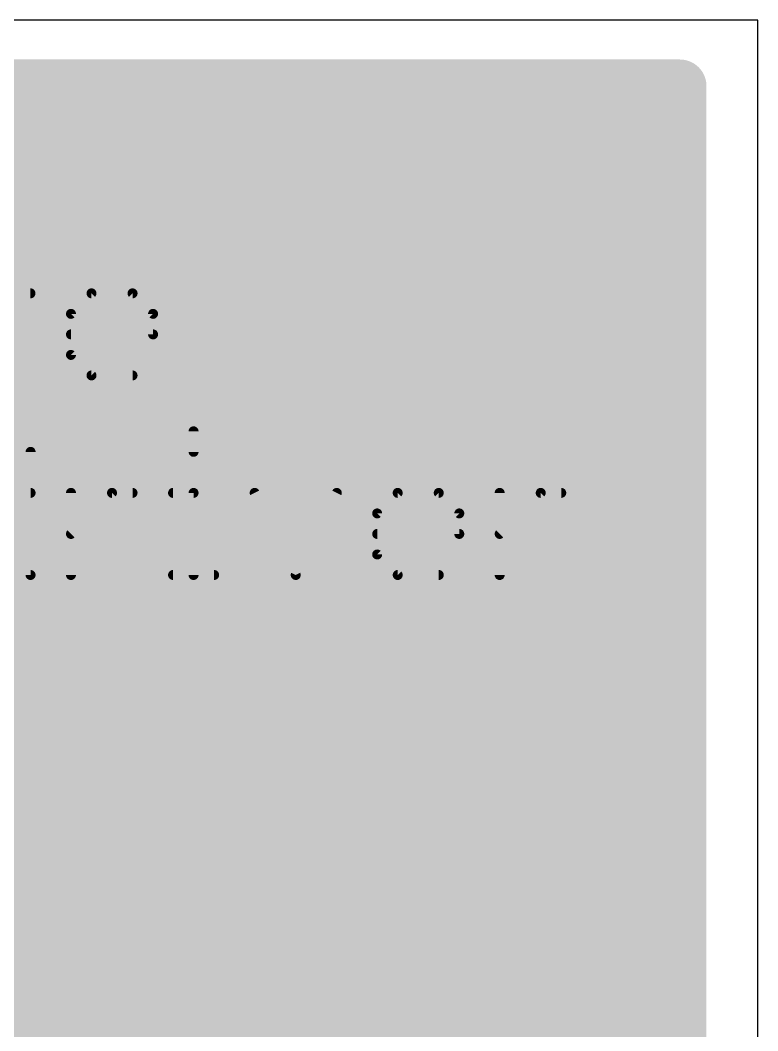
# Model space of a CAD drawing. Extents: x -4.6 to 54.3, y -4.7 to 51.3.
# Drawn here: x 46.4 to 52.03, y 43.55 to 51.27 of the extents above; entities that cross this region are included whole.
import ezdxf

# ---------------------------------------------------------------- set-up
doc = ezdxf.new("R2010")
doc.units = 0
for name, color, linetype in [('1', 22, 'CONTINUOUS'), ('16', 175, 'CONTINUOUS'), ('20', 7, 'CONTINUOUS')]:
    doc.layers.add(name, color=color, linetype=linetype)

msp = doc.modelspace()

# ---------------------------------------------------------------- linework, layer by layer
at = {"layer": '1'}
for points, const_width in [([(0.635, 50.7618), (51.435, 50.7618)], 0.4064), ([(51.435, 50.7618), (51.435, 0.635)], 0.4064), ([(39.8929, 50.3936), (51.435, 50.3936)], 0.4064), ([(42.2877, 49.9872), (51.435, 49.9872)], 0.4064), ([(42.4737, 49.5808), (51.435, 49.5808)], 0.4064), ([(46.6266, 49.5455), (46.1664, 49.5455)], 0.4064), ([(46.7079, 49.4642), (46.6266, 49.5455)], 0.4064), ([(46.7892, 49.5455), (46.7079, 49.4642)], 0.4064), ([(47.4062, 49.5455), (46.7892, 49.5455)], 0.4064), ([(47.563, 49.3887), (47.4062, 49.5455)], 0.4064), ([(47.7775, 49.1741), (47.563, 49.3887)], 0.4064), ([(47.7773, 49.1744), (51.435, 49.1744)], 0.4064), ([(47.7775, 48.7139), (47.7775, 49.1741)], 0.4064), ([(46.3181, 49.1792), (46.4749, 49.1792)], 0.0762), ([(46.7842, 49.0224), (46.9409, 49.1792)], 0.0762), ([(46.9409, 49.1792), (47.2545, 49.1792)], 0.0762), ([(47.2545, 49.1792), (47.4112, 49.0224)], 0.0762), ([(46.7842, 48.7089), (46.7842, 49.0224)], 0.0762), ([(47.4112, 49.0224), (47.4112, 48.8656)], 0.0762), ([(47.7775, 48.768), (51.435, 48.768)], 0.4064), ([(47.4112, 48.8656), (46.7842, 48.8656)], 0.0762), ([(47.6208, 48.5571), (47.7775, 48.7139)], 0.4064), ([(46.9409, 48.5521), (46.7842, 48.7089)], 0.0762), ([(47.6208, 48.4918), (47.6208, 48.5571)], 0.4064), ([(47.8723, 48.4918), (47.6208, 48.4918)], 0.4064), ([(48.0868, 48.2772), (47.8723, 48.4918)], 0.4064), ([(47.2545, 48.5521), (46.9409, 48.5521)], 0.0762), ([(48.0024, 48.3616), (51.435, 48.3616)], 0.4064), ([(48.0868, 48.0144), (48.0868, 48.2772)], 0.4064), ([(48.1593, 48.0506), (48.0868, 48.0144)], 0.4064), ([(48.4472, 47.9547), (48.1593, 48.0506)], 0.4064), ([(48.8426, 48.0506), (48.5547, 47.9547)], 0.4064), ([(49.0523, 47.9458), (48.8426, 48.0506)], 0.4064), ([(47.7205, 48.1255), (47.7205, 47.9687)], 0.0762), ([(49.128, 48.0215), (49.0523, 47.9458)], 0.4064), ([(49.745, 48.0215), (49.128, 48.0215)], 0.4064), ([(49.8259, 47.9406), (49.745, 48.0215)], 0.4064), ([(49.9068, 48.0215), (49.8259, 47.9406)], 0.4064), ([(50.2102, 48.0215), (49.9068, 48.0215)], 0.4064), ([(50.2153, 48.0164), (50.2102, 48.0215)], 0.4064), ([(50.2203, 48.0215), (50.2153, 48.0164)], 0.4064), ([(50.6805, 48.0215), (50.2203, 48.0215)], 0.4064), ([(50.8951, 47.8069), (50.6805, 48.0215)], 0.4064), ([(48.4457, 47.9552), (48.5563, 47.9552)], 0.4064), ([(48.501, 47.8472), (48.4472, 47.9547)], 0.4064), ([(48.5547, 47.9547), (48.501, 47.8472)], 0.4064), ([(49.0335, 47.9552), (49.0617, 47.9552)], 0.4064), ([(49.8113, 47.9552), (49.8405, 47.9552)], 0.4064), ([(50.7468, 47.9552), (51.435, 47.9552)], 0.4064), ([(46.4757, 47.9687), (46.4757, 47.0281)], 0.0762), ([(50.8951, 47.5034), (50.8951, 47.8069)], 0.4064), ([(50.6805, 47.2889), (50.8951, 47.5034)], 0.4064), ([(50.8951, 47.5488), (51.435, 47.5488)], 0.4064), ([(46.0054, 47.6552), (46.4757, 47.6552)], 0.0762), ([(46.7842, 47.0281), (46.7842, 47.6552)], 0.0762), ([(46.7842, 47.3416), (47.0977, 47.6552)], 0.0762), ([(47.0977, 47.6552), (47.2545, 47.6552)], 0.0762), ([(47.5638, 47.6552), (47.7205, 47.6552)], 0.0762), ([(47.7205, 47.6552), (47.7205, 47.0281)], 0.0762), ([(48.1875, 47.6552), (48.501, 47.0281)], 0.0762), ([(48.501, 47.0281), (48.8145, 47.6552)], 0.0762), ([(49.123, 47.4984), (49.2797, 47.6552)], 0.0762), ([(49.2797, 47.6552), (49.5933, 47.6552)], 0.0762), ([(49.5933, 47.6552), (49.75, 47.4984)], 0.0762), ([(50.0585, 47.0281), (50.0585, 47.6552)], 0.0762), ([(50.0585, 47.3416), (50.372, 47.6552)], 0.0762), ([(50.372, 47.6552), (50.5288, 47.6552)], 0.0762), ([(47.1505, 47.1899), (47.2494, 47.2889)], 0.4064), ([(47.3065, 47.2889), (47.1975, 47.1798)], 0.4064), ([(47.2494, 47.2889), (47.3065, 47.2889)], 0.4064), ([(49.123, 47.1849), (49.123, 47.4984)], 0.0762), ([(49.75, 47.4984), (49.75, 47.3416)], 0.0762), ([(50.4248, 47.1899), (50.5237, 47.2889)], 0.4064), ([(50.5237, 47.2889), (50.6805, 47.2889)], 0.4064), ([(47.1505, 46.8764), (47.1505, 47.1899)], 0.4064), ([(50.4248, 46.8764), (50.4248, 47.1899)], 0.4064), ([(47.1505, 47.1424), (47.1975, 47.1424)], 0.4064), ([(47.1975, 47.1798), (47.1975, 46.8764)], 0.4064), ([(49.75, 47.3416), (49.123, 47.3416)], 0.0762), ([(50.4248, 47.1424), (51.435, 47.1424)], 0.4064), ([(49.2797, 47.0281), (49.123, 47.1849)], 0.0762), ([(46.9359, 46.6618), (47.1505, 46.8764)], 0.4064), ([(47.1975, 46.8764), (47.412, 46.6618)], 0.4064), ([(48.8005, 46.7683), (48.8403, 46.8876)], 0.4064), ([(48.8403, 46.8876), (48.8609, 46.9289)], 0.4064), ([(48.8609, 46.9289), (48.9712, 46.8186)], 0.4064), ([(50.2102, 46.6618), (50.4248, 46.8764)], 0.4064), ([(46.4757, 47.0281), (46.0054, 47.0281)], 0.0762), ([(47.5638, 47.0281), (47.8773, 47.0281)], 0.0762), ([(48.029, 46.6618), (48.185, 46.8178)], 0.4064), ([(48.185, 46.8178), (48.2015, 46.7683)], 0.4064), ([(48.9712, 46.8186), (49.128, 46.6618)], 0.4064), ([(49.5933, 47.0281), (49.2797, 47.0281)], 0.0762), ([(47.0101, 46.736), (47.3378, 46.736)], 0.4064), ([(48.1032, 46.736), (48.2375, 46.736)], 0.4064), ([(48.2015, 46.7683), (48.228, 46.7551)], 0.4064), ([(48.228, 46.7551), (48.2412, 46.7286)], 0.4064), ([(48.2412, 46.7286), (48.3605, 46.6888)], 0.4064), ([(48.6415, 46.6888), (48.7608, 46.7286)], 0.4064), ([(48.7608, 46.7286), (48.774, 46.7551)], 0.4064), ([(48.7645, 46.736), (49.0538, 46.736)], 0.4064), ([(48.774, 46.7551), (48.8005, 46.7683)], 0.4064), ([(49.745, 46.6618), (49.8259, 46.7427)], 0.4064), ([(49.8192, 46.736), (49.8326, 46.736)], 0.4064), ([(49.8259, 46.7427), (49.9068, 46.6618)], 0.4064), ([(50.2844, 46.736), (51.435, 46.736)], 0.4064), ([(45.8537, 46.6618), (46.6275, 46.6618)], 0.4064), ([(46.6275, 46.6618), (46.63, 46.6643)], 0.4064), ([(46.63, 46.6643), (46.6324, 46.6618)], 0.4064), ([(46.6324, 46.6618), (46.9359, 46.6618)], 0.4064), ([(47.412, 46.6618), (48.029, 46.6618)], 0.4064), ([(48.3605, 46.6888), (48.4729, 46.6326)], 0.4064), ([(48.5291, 46.6326), (48.6415, 46.6888)], 0.4064), ([(49.128, 46.6618), (49.745, 46.6618)], 0.4064), ([(49.9068, 46.6618), (50.2102, 46.6618)], 0.4064), ([(48.4729, 46.6326), (48.501, 46.642)], 0.4064), ([(48.501, 46.642), (48.5291, 46.6326)], 0.4064), ([(40.5364, 46.3296), (51.435, 46.3296)], 0.4064), ([(40.5364, 45.9232), (51.435, 45.9232)], 0.4064), ([(40.5364, 45.5168), (51.435, 45.5168)], 0.4064), ([(40.5364, 45.1104), (51.435, 45.1104)], 0.4064), ([(40.5364, 44.704), (51.435, 44.704)], 0.4064), ([(40.5364, 44.2976), (51.435, 44.2976)], 0.4064), ([(40.5364, 43.8912), (51.435, 43.8912)], 0.4064), ([(40.5364, 43.4848), (51.435, 43.4848)], 0.4064)]:
    msp.add_lwpolyline(points, dxfattribs=dict(at, const_width=const_width))
for points, const_width in [([(51.5366, 50.7618, 1), (51.3334, 50.7618)], 0.2032), ([(51.435, 50.6602, 1), (51.435, 50.8634)], 0.2032), ([(51.435, 50.292, 1), (51.435, 50.4952)], 0.2032), ([(51.435, 49.8856, 1), (51.435, 50.0888)], 0.2032), ([(51.435, 49.4792, 1), (51.435, 49.6824)], 0.2032), ([(46.6984, 49.6173, 1), (46.5548, 49.4736)], 0.2032), ([(46.6266, 49.4439, 1), (46.6266, 49.6471)], 0.2032), ([(46.7892, 49.6471, 1), (46.7892, 49.4439)], 0.2032), ([(46.8611, 49.4736, 1), (46.7174, 49.6173)], 0.2032), ([(47.478, 49.6173, 1), (47.3344, 49.4736)], 0.2032), ([(47.4062, 49.4439, 1), (47.4062, 49.6471)], 0.2032), ([(46.6361, 49.536, 1), (46.7798, 49.3923)], 0.2032), ([(46.6361, 49.3923, 1), (46.7797, 49.536)], 0.2032), ([(47.6348, 49.4605, 1), (47.4911, 49.3169)], 0.2032), ([(47.4911, 49.3169, 1), (47.6348, 49.4605)], 0.2032), ([(47.7773, 49.276, 1), (47.7773, 49.0728)], 0.2032), ([(47.8791, 49.1741, 1), (47.6759, 49.1741)], 0.2032), ([(47.7057, 49.1023, 1), (47.8494, 49.246)], 0.2032), ([(51.435, 49.0728, 1), (51.435, 49.276)], 0.2032), ([(46.4749, 49.1601, 1), (46.4749, 49.1982)], 0.0381), ([(46.9409, 49.1982, 1), (46.9409, 49.1601)], 0.0381), ([(46.9544, 49.1657, 1), (46.9275, 49.1926)], 0.0381), ([(47.2679, 49.1926, 1), (47.241, 49.1657)], 0.0381), ([(47.2545, 49.1601, 1), (47.2545, 49.1982)], 0.0381), ([(46.8032, 49.0224, 1), (46.7651, 49.0224)], 0.0381), ([(46.7707, 49.0359, 1), (46.7976, 49.0089)], 0.0381), ([(47.4303, 49.0224, 1), (47.3922, 49.0224)], 0.0381), ([(47.3978, 49.0089, 1), (47.4247, 49.0359)], 0.0381), ([(47.7775, 48.8696, 1), (47.7775, 48.6664)], 0.2032), ([(51.435, 48.6664, 1), (51.435, 48.8696)], 0.2032), ([(46.7842, 48.8847, 1), (46.7842, 48.8466)], 0.0381), ([(47.3922, 48.8656, 1), (47.4303, 48.8656)], 0.0381), ([(47.4112, 48.8466, 1), (47.4112, 48.8847)], 0.0381), ([(47.8494, 48.6421, 1), (47.7057, 48.7857)], 0.2032), ([(47.6759, 48.7139, 1), (47.8791, 48.7139)], 0.2032), ([(46.7651, 48.7089, 1), (46.8032, 48.7089)], 0.0381), ([(46.7976, 48.7223, 1), (46.7707, 48.6954)], 0.0381), ([(47.5489, 48.629, 1), (47.6926, 48.4853)], 0.2032), ([(47.7224, 48.5571, 1), (47.5192, 48.5571)], 0.2032), ([(47.6208, 48.5934, 1), (47.6208, 48.3902)], 0.2032), ([(47.9441, 48.5636, 1), (47.8004, 48.4199)], 0.2032), ([(47.8723, 48.3902, 1), (47.8723, 48.5934)], 0.2032), ([(46.9409, 48.5712, 1), (46.9409, 48.5331)], 0.0381), ([(46.9275, 48.5386, 1), (46.9544, 48.5656)], 0.0381), ([(47.2545, 48.5331, 1), (47.2545, 48.5712)], 0.0381), ([(47.5192, 48.4918, 1), (47.7224, 48.4918)], 0.2032), ([(48.0024, 48.4632, 1), (48.0024, 48.26)], 0.2032), ([(51.435, 48.26, 1), (51.435, 48.4632)], 0.2032), ([(48.1884, 48.2772, 1), (47.9852, 48.2772)], 0.2032), ([(48.015, 48.2054, 1), (48.1587, 48.349)], 0.2032), ([(48.1915, 48.147, 1), (48.1272, 47.9543)], 0.2032), ([(48.2048, 47.9598, 1), (48.1139, 48.1415)], 0.2032), ([(48.8881, 48.1415, 1), (48.7972, 47.9598)], 0.2032), ([(48.8748, 47.9543, 1), (48.8105, 48.147)], 0.2032), ([(47.7396, 48.1255, 1), (47.7015, 48.1255)], 0.0381), ([(48.0414, 48.1053, 1), (48.1323, 47.9235)], 0.2032), ([(49.128, 48.1231, 1), (49.128, 47.9199)], 0.2032), ([(49.1998, 47.9496, 1), (49.0562, 48.0933)], 0.2032), ([(49.8168, 48.0933, 1), (49.6732, 47.9496)], 0.2032), ([(49.745, 47.9199, 1), (49.745, 48.1231)], 0.2032), ([(49.9068, 48.1231, 1), (49.9068, 47.9199)], 0.2032), ([(49.9786, 47.9496, 1), (49.8349, 48.0933)], 0.2032), ([(50.2821, 48.0933, 1), (50.1383, 47.9496)], 0.2032), ([(50.1434, 48.0882, 1), (50.2871, 47.9446)], 0.2032), ([(50.2203, 48.1231, 1), (50.2203, 47.9199)], 0.2032), ([(50.1434, 47.9446, 1), (50.2871, 48.0882)], 0.2032), ([(50.2922, 47.9496, 1), (50.1484, 48.0933)], 0.2032), ([(50.2102, 47.9199, 1), (50.2102, 48.1231)], 0.2032), ([(50.7524, 48.0933, 1), (50.6087, 47.9496)], 0.2032), ([(50.6805, 47.9199, 1), (50.6805, 48.1231)], 0.2032), ([(47.9852, 48.0144, 1), (48.1884, 48.0144)], 0.2032), ([(48.4457, 48.0568, 1), (48.4457, 47.8536)], 0.2032), ([(48.5381, 48.0001, 1), (48.3563, 47.9093)], 0.2032), ([(48.4151, 47.8583, 1), (48.4794, 48.0511)], 0.2032), ([(48.5226, 48.0511, 1), (48.5869, 47.8583)], 0.2032), ([(48.6456, 47.9093, 1), (48.4639, 48.0001)], 0.2032), ([(48.5563, 47.8536, 1), (48.5563, 48.0568)], 0.2032), ([(49.0335, 48.0568, 1), (49.0335, 47.8536)], 0.2032), ([(48.9805, 48.0176, 1), (49.1242, 47.874)], 0.2032), ([(49.0069, 47.8549, 1), (49.0978, 48.0367)], 0.2032), ([(49.0617, 47.8536, 1), (49.0617, 48.0568)], 0.2032), ([(49.8113, 48.0568, 1), (49.8113, 47.8536)], 0.2032), ([(49.754, 48.0124, 1), (49.8977, 47.8687)], 0.2032), ([(49.754, 47.8687, 1), (49.8977, 48.0124)], 0.2032), ([(49.8405, 47.8536, 1), (49.8405, 48.0568)], 0.2032), ([(50.7468, 48.0568, 1), (50.7468, 47.8536)], 0.2032), ([(51.435, 47.8536, 1), (51.435, 48.0568)], 0.2032), ([(46.4948, 47.9687, 1), (46.4567, 47.9687)], 0.0381), ([(50.9967, 47.8069, 1), (50.7935, 47.8069)], 0.2032), ([(47.7015, 47.9687, 1), (47.7396, 47.9687)], 0.0381), ([(48.4101, 47.8926, 1), (48.5919, 47.8017)], 0.2032), ([(48.4101, 47.8017, 1), (48.5919, 47.8926)], 0.2032), ([(50.8232, 47.7351, 1), (50.9669, 47.8787)], 0.2032), ([(50.8951, 47.6504, 1), (50.8951, 47.4472)], 0.2032), ([(50.9669, 47.4316, 1), (50.8232, 47.5753)], 0.2032), ([(51.435, 47.4472, 1), (51.435, 47.6504)], 0.2032), ([(46.4757, 47.6361, 1), (46.4757, 47.6742)], 0.0381), ([(46.8032, 47.6552, 1), (46.7651, 47.6552)], 0.0381), ([(47.0977, 47.6742, 1), (47.0977, 47.6361)], 0.0381), ([(47.1112, 47.6417, 1), (47.0842, 47.6686)], 0.0381), ([(47.2545, 47.6361, 1), (47.2545, 47.6742)], 0.0381), ([(47.5638, 47.6742, 1), (47.5638, 47.6361)], 0.0381), ([(47.7396, 47.6552, 1), (47.7015, 47.6552)], 0.0381), ([(47.7205, 47.6361, 1), (47.7205, 47.6742)], 0.0381), ([(48.2045, 47.6637, 1), (48.1704, 47.6466)], 0.0381), ([(48.8316, 47.6466, 1), (48.7975, 47.6637)], 0.0381), ([(49.2797, 47.6742, 1), (49.2797, 47.6361)], 0.0381), ([(49.2932, 47.6417, 1), (49.2663, 47.6686)], 0.0381), ([(49.6067, 47.6686, 1), (49.5798, 47.6417)], 0.0381), ([(49.5933, 47.6361, 1), (49.5933, 47.6742)], 0.0381), ([(50.0775, 47.6552, 1), (50.0394, 47.6552)], 0.0381), ([(50.372, 47.6742, 1), (50.372, 47.6361)], 0.0381), ([(50.3855, 47.6417, 1), (50.3586, 47.6686)], 0.0381), ([(50.5288, 47.6361, 1), (50.5288, 47.6742)], 0.0381), ([(50.7935, 47.5034, 1), (50.9967, 47.5034)], 0.2032), ([(47.2494, 47.3905, 1), (47.2494, 47.1873)], 0.2032), ([(47.3213, 47.217, 1), (47.1776, 47.3607)], 0.2032), ([(47.3784, 47.217, 1), (47.2347, 47.3607)], 0.2032), ([(47.3065, 47.1873, 1), (47.3065, 47.3905)], 0.2032), ([(49.1095, 47.5119, 1), (49.1364, 47.4849)], 0.0381), ([(49.142, 47.4984, 1), (49.1039, 47.4984)], 0.0381), ([(49.7691, 47.4984, 1), (49.731, 47.4984)], 0.0381), ([(49.7366, 47.4849, 1), (49.7635, 47.5119)], 0.0381), ([(50.5237, 47.3905, 1), (50.5237, 47.1873)], 0.2032), ([(50.5956, 47.217, 1), (50.4519, 47.3607)], 0.2032), ([(50.6805, 47.1873, 1), (50.6805, 47.3905)], 0.2032), ([(47.2521, 47.1899, 1), (47.0489, 47.1899)], 0.2032), ([(50.5264, 47.1899, 1), (50.3232, 47.1899)], 0.2032), ([(50.6087, 47.3607, 1), (50.7524, 47.217)], 0.2032), ([(46.7707, 47.3551, 1), (46.7976, 47.3282)], 0.0381), ([(47.0786, 47.2617, 1), (47.2223, 47.1181)], 0.2032), ([(47.1505, 47.244, 1), (47.1505, 47.0408)], 0.2032), ([(47.1256, 47.2517, 1), (47.2693, 47.108)], 0.2032), ([(47.2991, 47.1798, 1), (47.0959, 47.1798)], 0.2032), ([(47.1975, 47.0408, 1), (47.1975, 47.244)], 0.2032), ([(49.123, 47.3607, 1), (49.123, 47.3226)], 0.0381), ([(49.731, 47.3416, 1), (49.7691, 47.3416)], 0.0381), ([(49.75, 47.3226, 1), (49.75, 47.3607)], 0.0381), ([(50.045, 47.3551, 1), (50.072, 47.3282)], 0.0381), ([(50.3529, 47.2617, 1), (50.4966, 47.1181)], 0.2032), ([(50.4248, 47.244, 1), (50.4248, 47.0408)], 0.2032), ([(51.435, 47.0408, 1), (51.435, 47.244)], 0.2032), ([(49.1364, 47.1983, 1), (49.1095, 47.1714)], 0.0381), ([(49.1039, 47.1849, 1), (49.142, 47.1849)], 0.0381), ([(47.2223, 46.8045, 1), (47.0786, 46.9482)], 0.2032), ([(47.2693, 46.9482, 1), (47.1256, 46.8045)], 0.2032), ([(48.9366, 46.8554, 1), (48.7439, 46.9197)], 0.2032), ([(48.9328, 47.0007, 1), (48.7891, 46.8571)], 0.2032), ([(48.9518, 46.8835, 1), (48.77, 46.9743)], 0.2032), ([(50.4966, 46.8045, 1), (50.3529, 46.9482)], 0.2032), ([(46.4567, 47.0281, 1), (46.4948, 47.0281)], 0.0381), ([(46.4757, 47.0091, 1), (46.4757, 47.0472)], 0.0381), ([(46.7651, 47.0281, 1), (46.8032, 47.0281)], 0.0381), ([(47.5638, 47.0472, 1), (47.5638, 47.0091)], 0.0381), ([(47.7015, 47.0281, 1), (47.7396, 47.0281)], 0.0381), ([(47.8773, 47.0091, 1), (47.8773, 47.0472)], 0.0381), ([(48.2814, 46.8499, 1), (48.0886, 46.7856)], 0.2032), ([(48.2568, 46.7459, 1), (48.1131, 46.8896)], 0.2032), ([(48.4839, 47.0366, 1), (48.518, 47.0196)], 0.0381), ([(48.4839, 47.0196, 1), (48.518, 47.0366)], 0.0381), ([(48.7494, 46.933, 1), (48.9311, 46.8421)], 0.2032), ([(49.0431, 46.8904, 1), (48.8994, 46.7467)], 0.2032), ([(49.2797, 47.0472, 1), (49.2797, 47.0091)], 0.0381), ([(49.2663, 47.0146, 1), (49.2932, 47.0416)], 0.0381), ([(49.5933, 47.0091, 1), (49.5933, 47.0472)], 0.0381), ([(50.0394, 47.0281, 1), (50.0775, 47.0281)], 0.0381), ([(47.0101, 46.8376, 1), (47.0101, 46.6344)], 0.2032), ([(47.0489, 46.8764, 1), (47.2521, 46.8764)], 0.2032), ([(47.0959, 46.8764, 1), (47.2991, 46.8764)], 0.2032), ([(47.3378, 46.6344, 1), (47.3378, 46.8376)], 0.2032), ([(48.1032, 46.8376, 1), (48.1032, 46.6344)], 0.2032), ([(48.2469, 46.8592, 1), (48.156, 46.6774)], 0.2032), ([(48.3188, 46.8005, 1), (48.1371, 46.7096)], 0.2032), ([(48.2733, 46.825, 1), (48.2091, 46.6322)], 0.2032), ([(48.1825, 46.6642, 1), (48.2734, 46.846)], 0.2032), ([(48.2375, 46.6344, 1), (48.2375, 46.8376)], 0.2032), ([(48.7645, 46.8376, 1), (48.7645, 46.6344)], 0.2032), ([(48.7286, 46.846, 1), (48.8194, 46.6642)], 0.2032), ([(48.8649, 46.7096, 1), (48.6831, 46.8005)], 0.2032), ([(48.7929, 46.6322, 1), (48.7286, 46.825)], 0.2032), ([(48.8459, 46.6774, 1), (48.7551, 46.8592)], 0.2032), ([(48.8994, 46.7467, 1), (49.0431, 46.8904)], 0.2032), ([(49.0538, 46.6344, 1), (49.0538, 46.8376)], 0.2032), ([(49.8192, 46.8376, 1), (49.8192, 46.6344)], 0.2032), ([(49.8977, 46.8145, 1), (49.754, 46.6708)], 0.2032), ([(49.8977, 46.6708, 1), (49.754, 46.8145)], 0.2032), ([(49.8326, 46.6344, 1), (49.8326, 46.8376)], 0.2032), ([(50.2844, 46.8376, 1), (50.2844, 46.6344)], 0.2032), ([(50.3232, 46.8764, 1), (50.5264, 46.8764)], 0.2032), ([(51.435, 46.6344, 1), (51.435, 46.8376)], 0.2032), ([(46.7018, 46.7361, 1), (46.5581, 46.5925)], 0.2032), ([(46.6324, 46.7634, 1), (46.6324, 46.5602)], 0.2032), ([(46.7018, 46.5925, 1), (46.5581, 46.7361)], 0.2032), ([(46.6275, 46.5602, 1), (46.6275, 46.7634)], 0.2032), ([(46.9359, 46.5602, 1), (46.9359, 46.7634)], 0.2032), ([(47.412, 46.7634, 1), (47.412, 46.5602)], 0.2032), ([(48.029, 46.5602, 1), (48.029, 46.7634)], 0.2032), ([(48.1051, 46.7362, 1), (48.2979, 46.8004)], 0.2032), ([(48.1503, 46.6831, 1), (48.3321, 46.774)], 0.2032), ([(48.4059, 46.7797, 1), (48.315, 46.598)], 0.2032), ([(48.3283, 46.5924, 1), (48.3926, 46.7852)], 0.2032), ([(48.6094, 46.7852, 1), (48.6736, 46.5924)], 0.2032), ([(48.687, 46.598, 1), (48.5961, 46.7797)], 0.2032), ([(48.6699, 46.774, 1), (48.8516, 46.6831)], 0.2032), ([(48.7041, 46.8005, 1), (48.8969, 46.7362)], 0.2032), ([(49.128, 46.7634, 1), (49.128, 46.5602)], 0.2032), ([(49.745, 46.5602, 1), (49.745, 46.7634)], 0.2032), ([(49.9068, 46.7634, 1), (49.9068, 46.5602)], 0.2032), ([(50.2102, 46.5602, 1), (50.2102, 46.7634)], 0.2032), ([(46.5556, 46.7336, 1), (46.6993, 46.59)], 0.2032), ([(46.5606, 46.59, 1), (46.7043, 46.7336)], 0.2032), ([(46.8641, 46.7336, 1), (47.0077, 46.59)], 0.2032), ([(47.3402, 46.59, 1), (47.4839, 46.7336)], 0.2032), ([(47.9572, 46.7336, 1), (48.1009, 46.59)], 0.2032), ([(48.4407, 46.729, 1), (48.505, 46.5362)], 0.2032), ([(48.5331, 46.7384, 1), (48.4689, 46.5456)], 0.2032), ([(48.4274, 46.5417, 1), (48.5183, 46.7235)], 0.2032), ([(48.4837, 46.7235, 1), (48.5745, 46.5417)], 0.2032), ([(48.5331, 46.5456, 1), (48.4689, 46.7384)], 0.2032), ([(48.497, 46.5362, 1), (48.5612, 46.729)], 0.2032), ([(49.0562, 46.59, 1), (49.1998, 46.7336)], 0.2032), ([(49.6732, 46.7336, 1), (49.8168, 46.59)], 0.2032), ([(49.8349, 46.59, 1), (49.9786, 46.7336)], 0.2032), ([(50.1384, 46.7336, 1), (50.2821, 46.59)], 0.2032), ([(51.435, 46.228, 1), (51.435, 46.4312)], 0.2032), ([(51.435, 45.8216, 1), (51.435, 46.0248)], 0.2032), ([(51.435, 45.4152, 1), (51.435, 45.6184)], 0.2032), ([(51.435, 45.0088, 1), (51.435, 45.212)], 0.2032), ([(51.435, 44.6024, 1), (51.435, 44.8056)], 0.2032), ([(51.435, 44.196, 1), (51.435, 44.3992)], 0.2032), ([(51.435, 43.7896, 1), (51.435, 43.9928)], 0.2032), ([(51.435, 43.3832, 1), (51.435, 43.5864)], 0.2032)]:
    msp.add_lwpolyline(points, format="xyb", dxfattribs=dict(at, const_width=const_width))
at = {"layer": '16', "const_width": 0.4064}
for points in [[(0.635, 50.7618), (51.435, 50.7618)], [(51.435, 50.7618), (51.435, 0.635)], [(0.635, 50.3936), (51.435, 50.3936)], [(0.635, 49.9872), (51.435, 49.9872)], [(0.635, 49.5808), (51.435, 49.5808)], [(0.635, 49.1744), (51.435, 49.1744)], [(0.635, 48.768), (51.435, 48.768)], [(0.635, 48.3616), (51.435, 48.3616)], [(0.635, 47.9552), (51.435, 47.9552)], [(0.635, 47.5488), (51.435, 47.5488)], [(0.635, 47.1424), (51.435, 47.1424)], [(26.4731, 46.736), (51.435, 46.736)], [(26.8795, 46.3296), (51.435, 46.3296)], [(27.0632, 45.9232), (51.435, 45.9232)], [(27.0632, 45.5168), (51.435, 45.5168)], [(26.8795, 45.1104), (51.435, 45.1104)], [(26.4731, 44.704), (51.435, 44.704)], [(0.635, 44.2976), (51.435, 44.2976)], [(26.7779, 43.8912), (51.435, 43.8912)], [(27.0632, 43.4848), (51.435, 43.4848)]]:
    msp.add_lwpolyline(points, dxfattribs=at)
at = {"layer": '16', "const_width": 0.2032}
for points in [[(51.5366, 50.7618, 1), (51.3334, 50.7618)], [(51.435, 50.6602, 1), (51.435, 50.8634)], [(51.435, 50.292, 1), (51.435, 50.4952)], [(51.435, 49.8856, 1), (51.435, 50.0888)], [(51.435, 49.4792, 1), (51.435, 49.6824)], [(51.435, 49.0728, 1), (51.435, 49.276)], [(51.435, 48.6664, 1), (51.435, 48.8696)], [(51.435, 48.26, 1), (51.435, 48.4632)], [(51.435, 47.8536, 1), (51.435, 48.0568)], [(51.435, 47.4472, 1), (51.435, 47.6504)], [(51.435, 47.0408, 1), (51.435, 47.244)], [(51.435, 46.6344, 1), (51.435, 46.8376)], [(51.435, 46.228, 1), (51.435, 46.4312)], [(51.435, 45.8216, 1), (51.435, 46.0248)], [(51.435, 45.4152, 1), (51.435, 45.6184)], [(51.435, 45.0088, 1), (51.435, 45.212)], [(51.435, 44.6024, 1), (51.435, 44.8056)], [(51.435, 44.196, 1), (51.435, 44.3992)], [(51.435, 43.7896, 1), (51.435, 43.9928)], [(51.435, 43.3832, 1), (51.435, 43.5864)]]:
    msp.add_lwpolyline(points, format="xyb", dxfattribs=at)
at = {"layer": '20'}
for p, q in [((52.03, 51.265), (0, 51.265)), ((52.03, -0.16), (52.03, 51.265))]:
    msp.add_line(p, q, dxfattribs=at)

doc.saveas('drawing.dxf')
